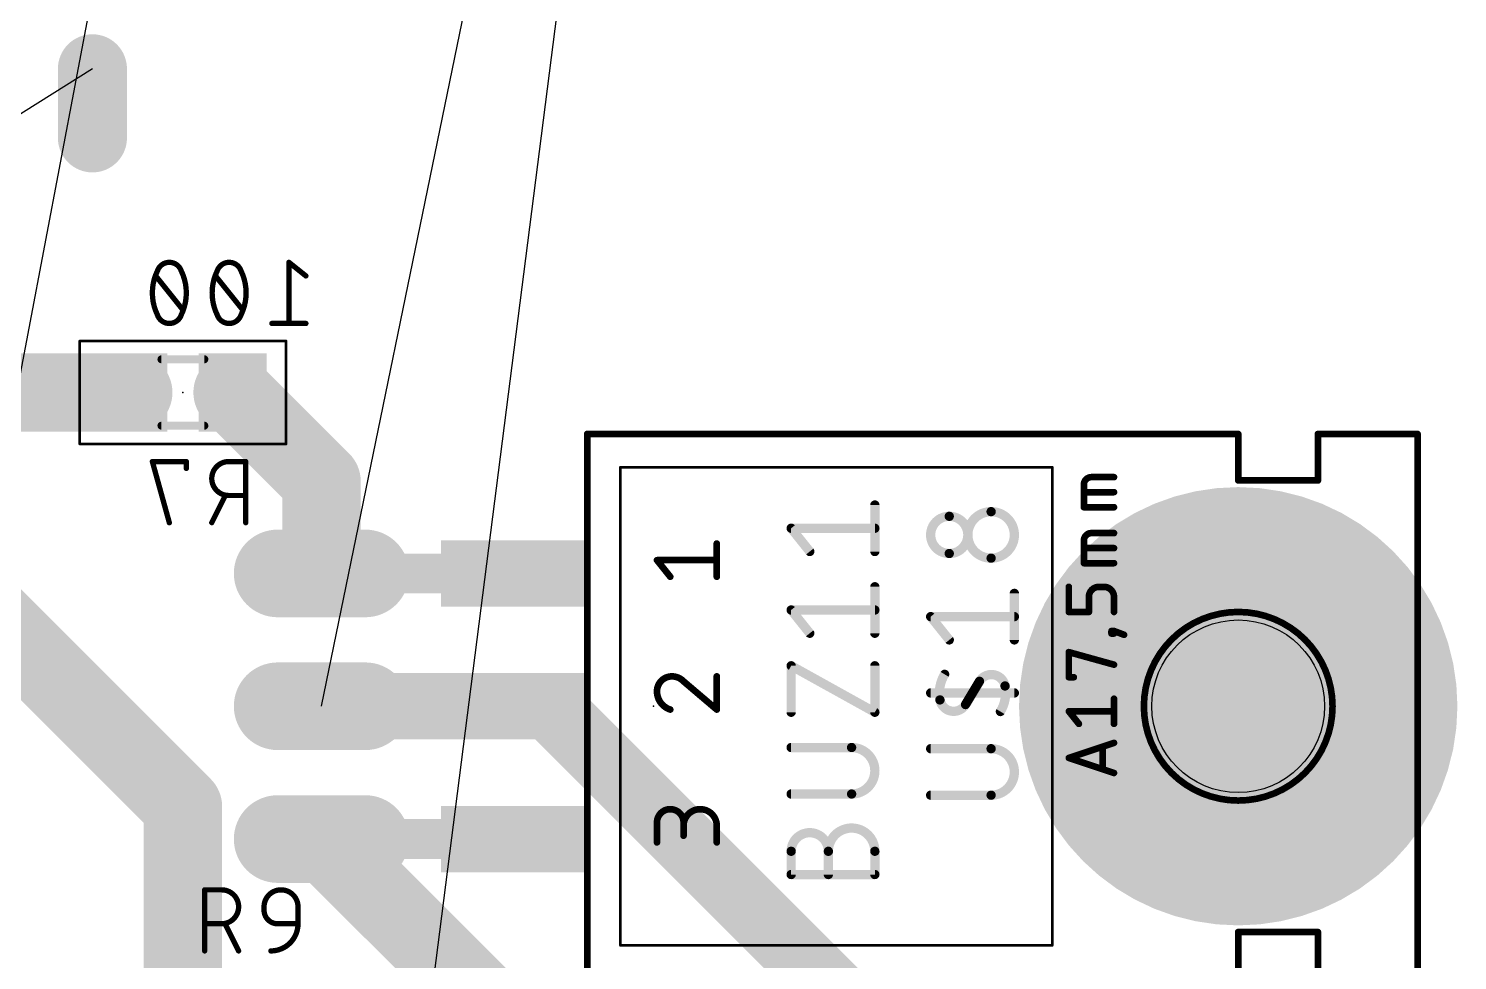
# Model space of a CAD drawing. Extents: x -93 to 210, y -228 to 208.
# Drawn here: x 55.05 to 82.37, y -124.86 to -107.04 of the extents above; entities that cross this region are included whole.
import ezdxf

# ---------------------------------------------------------------- set-up
doc = ezdxf.new("R2010")
doc.units = 0
for name, color, linetype in [('1', 12, 'CONTINUOUS'), ('16', 132, 'CONTINUOUS'), ('17', 110, 'CONTINUOUS'), ('19', 53, 'CONTINUOUS'), ('20', 31, 'CONTINUOUS'), ('21', 253, 'CONTINUOUS'), ('23', 53, 'CONTINUOUS'), ('24', 53, 'CONTINUOUS'), ('25', 253, 'CONTINUOUS'), ('26', 253, 'CONTINUOUS'), ('27', 253, 'CONTINUOUS'), ('28', 253, 'CONTINUOUS'), ('40', 132, 'CONTINUOUS'), ('42', 132, 'CONTINUOUS'), ('43', 110, 'CONTINUOUS'), ('51', 253, 'CONTINUOUS'), ('52', 253, 'CONTINUOUS')]:
    doc.layers.add(name, color=color, linetype=linetype)

# ---------------------------------------------------------------- blocks, each defined once
blk = doc.blocks.new('OFFSETP100')
at = {"const_width": 1}
blk.add_lwpolyline([(0, 0), (1, 0)], dxfattribs=at)
at = {"const_width": 0.5}
for points in [[(0, 0.25, 1), (0, -0.25)], [(1, -0.25, 1), (1, 0.25)]]:
    blk.add_lwpolyline(points, format="xyb", dxfattribs=at)
blk = doc.blocks.new('RECT')
blk.add_solid([(-0.5, -0.5), (0.5, -0.5), (-0.5, 0.5), (0.5, 0.5)])
blk = doc.blocks.new('LONGP100')
at = {"const_width": 1}
blk.add_lwpolyline([(-0.5, 0), (0.5, 0)], dxfattribs=at)
at = {"const_width": 0.5}
for points in [[(-0.5, 0.25, 1), (-0.5, -0.25)], [(0.5, -0.25, 1), (0.5, 0.25)]]:
    blk.add_lwpolyline(points, format="xyb", dxfattribs=at)

msp = doc.modelspace()

# ---------------------------------------------------------------- linework, layer by layer
at = {"layer": '1'}
for points, const_width in [([(65, -120), (60.65, -120)], 1.27), ([(72, -127), (65, -120)], 1.27), ([(60.65, -122.54), (64, -125.89)], 1.5)]:
    msp.add_lwpolyline(points, dxfattribs=dict(at, const_width=const_width))
for points, const_width in [([(60.65, -119.6825, 1), (60.65, -120.3175)], 0.635), ([(65.2245, -119.7755, 1), (64.7755, -120.2245)], 0.635), ([(65, -120.3175, 1), (65, -119.6825)], 0.635), ([(60.9152, -122.2748, 1), (60.3848, -122.8052)], 0.75)]:
    msp.add_lwpolyline(points, format="xyb", dxfattribs=dict(at, const_width=const_width))
at = {"layer": '16', "const_width": 1.5}
for points in [[(54.08, -114), (57.05, -114)], [(58.95, -114), (60.65, -115.7)], [(60.65, -115.7), (60.65, -117.46)], [(54.08, -118), (58, -121.92)], [(58, -121.92), (58, -131)]]:
    msp.add_lwpolyline(points, dxfattribs=at)
at = {"layer": '16', "const_width": 0.75}
for points in [[(57.05, -114.375, 1), (57.05, -113.625)], [(59.2152, -113.7348, 1), (58.6848, -114.2652)], [(61.025, -115.7, 1), (60.275, -115.7)], [(60.3848, -115.9652, 1), (60.9152, -115.4348)], [(60.275, -117.46, 1), (61.025, -117.46)], [(58.375, -121.92, 1), (57.625, -121.92)], [(57.7348, -122.1852, 1), (58.2652, -121.6548)]]:
    msp.add_lwpolyline(points, format="xyb", dxfattribs=at)
at = {"layer": '19'}
for p, q in [((70.7, -30.25), (48, -149.95)), ((74.9, -30.25), (60.65, -142)), ((60.65, -120), (79.1, -30.25)), ((56.27, -107.81), (40.05, -118))]:
    msp.add_line(p, q, dxfattribs=at)
at = {"layer": '20'}
msp.add_circle((78.176, -120), 1.651, dxfattribs=at)
at = {"layer": '21'}
for points, const_width in [([(65.73, -114.793), (65.73, -125.207)], 0.127), ([(65.73, -114.793), (78.176, -114.793)], 0.127), ([(78.176, -114.793), (78.176, -115.682)], 0.127), ([(79.7, -115.682), (79.7, -114.793)], 0.127), ([(79.7, -114.793), (81.605, -114.793)], 0.127), ([(81.605, -125.207), (81.605, -114.793)], 0.127), ([(66.365, -115.428), (66.365, -124.572)], 0.0508), ([(66.365, -115.428), (74.62, -115.428)], 0.0508), ([(74.62, -124.572), (74.62, -115.428)], 0.0508), ([(75.2254, -116.1942), (75.2254, -115.7624)], 0.127), ([(75.3693, -115.6185), (75.8011, -115.6185)], 0.127), ([(78.176, -115.682), (79.7, -115.682)], 0.127), ([(75.8011, -115.9064), (75.2254, -115.9064)], 0.127), ([(75.8011, -116.1942), (75.2254, -116.1942)], 0.127), ([(75.3693, -116.6883), (75.8011, -116.6883)], 0.127), ([(75.2254, -117.2641), (75.2254, -116.8323)], 0.127), ([(75.8011, -116.9762), (75.2254, -116.9762)], 0.127), ([(75.8011, -117.2641), (75.2254, -117.2641)], 0.127), ([(74.9375, -118.1968), (74.9375, -117.717)], 0.127), ([(75.6092, -117.717), (75.5132, -117.717)], 0.127), ([(75.3213, -117.9089), (75.3213, -118.1968)], 0.127), ([(75.8011, -118.1968), (75.8011, -117.9089)], 0.127), ([(75.3213, -118.1968), (74.9375, -118.1968)], 0.127), ([(75.7531, -118.6093), (75.7531, -118.5614)], 0.127), ([(75.7531, -118.5614), (75.8011, -118.5614)], 0.127), ([(75.8011, -118.6093), (75.7531, -118.6093)], 0.127), ([(75.8011, -118.5614), (75.8011, -118.6093)], 0.127), ([(75.8011, -118.5614), (75.993, -118.6333)], 0.127), ([(74.9375, -119.4449), (74.9375, -118.9652)], 0.127), ([(74.9375, -118.9652), (75.8011, -119.205)], 0.127), ([(75.0335, -119.4449), (74.9375, -119.4449)], 0.127), ([(75.8011, -120.3365), (75.8011, -119.8567)], 0.127), ([(75.1294, -120.3365), (74.9375, -120.0966)], 0.127), ([(74.9375, -120.0966), (75.8011, -120.0966)], 0.127), ([(74.9375, -120.9881), (75.8011, -120.7003)], 0.127), ([(75.5852, -120.7722), (75.5852, -121.204)], 0.127), ([(75.8011, -121.276), (74.9375, -120.9881)], 0.127), ([(78.176, -125.207), (78.176, -124.318)], 0.127), ([(78.176, -124.318), (79.7, -124.318)], 0.127), ([(79.7, -124.318), (79.7, -125.207)], 0.127), ([(74.62, -124.572), (66.365, -124.572)], 0.0508)]:
    msp.add_lwpolyline(points, dxfattribs=dict(at, const_width=const_width))
for points, const_width in [([(65.73, -114.7613, 1), (65.73, -114.8248)], 0.0635), ([(65.7618, -114.793, 1), (65.6983, -114.793)], 0.0635), ([(78.2078, -114.793, 1), (78.1442, -114.793)], 0.0635), ([(78.176, -114.8248, 1), (78.176, -114.7613)], 0.0635), ([(79.7318, -114.793, 1), (79.6683, -114.793)], 0.0635), ([(79.7, -114.7613, 1), (79.7, -114.8248)], 0.0635), ([(81.6368, -114.793, 1), (81.5733, -114.793)], 0.0635), ([(81.605, -114.8248, 1), (81.605, -114.7613)], 0.0635), ([(66.3777, -115.428, 1), (66.3523, -115.428)], 0.0254), ([(66.365, -115.4153, 1), (66.365, -115.4407)], 0.0254), ([(74.6327, -115.428, 1), (74.6073, -115.428)], 0.0254), ([(74.62, -115.4407, 1), (74.62, -115.4153)], 0.0254), ([(75.3693, -115.6185, 0.4142), (75.2254, -115.7624)], 0.127), ([(75.2571, -115.7624, 1), (75.1936, -115.7624)], 0.0635), ([(75.1936, -115.7624, 1), (75.2571, -115.7624)], 0.0635), ([(75.3693, -115.5868, 1), (75.3693, -115.6503)], 0.0635), ([(75.3693, -115.6503, 1), (75.3693, -115.5868)], 0.0635), ([(75.8011, -115.6503, 1), (75.8011, -115.5868)], 0.0635), ([(78.176, -115.6502, 1), (78.176, -115.7138)], 0.0635), ([(78.1442, -115.682, 1), (78.2078, -115.682)], 0.0635), ([(79.6683, -115.682, 1), (79.7318, -115.682)], 0.0635), ([(79.7, -115.7138, 1), (79.7, -115.6502)], 0.0635), ([(75.2254, -115.8746, 1), (75.2254, -115.9381)], 0.0635), ([(75.8011, -115.9381, 1), (75.8011, -115.8746)], 0.0635), ([(75.2254, -116.1625, 1), (75.2254, -116.226)], 0.0635), ([(75.1936, -116.1942, 1), (75.2571, -116.1942)], 0.0635), ([(75.8011, -116.226, 1), (75.8011, -116.1625)], 0.0635), ([(75.3693, -116.6883, 0.4142), (75.2254, -116.8323)], 0.127), ([(75.3693, -116.6566, 1), (75.3693, -116.7201)], 0.0635), ([(75.3693, -116.7201, 1), (75.3693, -116.6566)], 0.0635), ([(75.8011, -116.7201, 1), (75.8011, -116.6566)], 0.0635), ([(75.2571, -116.8323, 1), (75.1936, -116.8323)], 0.0635), ([(75.1936, -116.8323, 1), (75.2571, -116.8323)], 0.0635), ([(75.2254, -116.9445, 1), (75.2254, -117.008)], 0.0635), ([(75.8011, -117.008, 1), (75.8011, -116.9445)], 0.0635), ([(75.2254, -117.2323, 1), (75.2254, -117.2958)], 0.0635), ([(75.1936, -117.2641, 1), (75.2571, -117.2641)], 0.0635), ([(75.8011, -117.2958, 1), (75.8011, -117.2323)], 0.0635), ([(74.9693, -117.717, 1), (74.9057, -117.717)], 0.0635), ([(75.5132, -117.717, 0.4142), (75.3213, -117.9089)], 0.127), ([(75.5132, -117.6853, 1), (75.5132, -117.7488)], 0.0635), ([(75.5132, -117.7488, 1), (75.5132, -117.6853)], 0.0635), ([(75.8011, -117.9089, 0.4142), (75.6092, -117.717)], 0.127), ([(75.6092, -117.6853, 1), (75.6092, -117.7488)], 0.0635), ([(75.6092, -117.7488, 1), (75.6092, -117.6853)], 0.0635), ([(75.3531, -117.9089, 1), (75.2896, -117.9089)], 0.0635), ([(75.2896, -117.9089, 1), (75.3531, -117.9089)], 0.0635), ([(75.8329, -117.9089, 1), (75.7694, -117.9089)], 0.0635), ([(75.7694, -117.9089, 1), (75.8329, -117.9089)], 0.0635), ([(74.9057, -118.1968, 1), (74.9693, -118.1968)], 0.0635), ([(74.9375, -118.165, 1), (74.9375, -118.2285)], 0.0635), ([(75.2896, -118.1968, 1), (75.3531, -118.1968)], 0.0635), ([(75.3213, -118.2285, 1), (75.3213, -118.165)], 0.0635), ([(75.7694, -118.1968, 1), (75.8329, -118.1968)], 0.0635), ([(78.176, -121.8034, 1), (78.176, -118.1966, 1), (78.176, -121.8034)], 0.127), ([(75.7531, -118.5296, 1), (75.7531, -118.5931)], 0.0635), ([(75.7531, -118.5776, 1), (75.7531, -118.6411)], 0.0635), ([(75.7849, -118.5614, 1), (75.7214, -118.5614)], 0.0635), ([(75.8122, -118.5316, 1), (75.79, -118.5911)], 0.0635), ([(75.8329, -118.5614, 1), (75.7694, -118.5614)], 0.0635), ([(75.8011, -118.5931, 1), (75.8011, -118.5296)], 0.0635), ([(75.8011, -118.6411, 1), (75.8011, -118.5776)], 0.0635), ([(75.7214, -118.6093, 1), (75.7849, -118.6093)], 0.0635), ([(75.7694, -118.6093, 1), (75.8329, -118.6093)], 0.0635), ([(75.9819, -118.6631, 1), (76.0042, -118.6036)], 0.0635), ([(74.9693, -118.9652, 1), (74.9057, -118.9652)], 0.0635), ([(74.946, -118.9346, 1), (74.929, -118.9958)], 0.0635), ([(75.7926, -119.2356, 1), (75.8096, -119.1745)], 0.0635), ([(74.9057, -119.4449, 1), (74.9693, -119.4449)], 0.0635), ([(74.9375, -119.4132, 1), (74.9375, -119.4767)], 0.0635), ([(75.0335, -119.4767, 1), (75.0335, -119.4132)], 0.0635), ([(75.8329, -119.8567, 1), (75.7694, -119.8567)], 0.0635), ([(74.9623, -120.0768, 1), (74.9127, -120.1164)], 0.0635), ([(74.9375, -120.0648, 1), (74.9375, -120.1283)], 0.0635), ([(75.8011, -120.1283, 1), (75.8011, -120.0648)], 0.0635), ([(75.1046, -120.3563, 1), (75.1542, -120.3166)], 0.0635), ([(75.7694, -120.3365, 1), (75.8329, -120.3365)], 0.0635), ([(75.617, -120.7722, 1), (75.5534, -120.7722)], 0.0635), ([(75.8111, -120.7304, 1), (75.7911, -120.6701)], 0.0635), ([(74.9475, -120.958, 1), (74.9275, -121.0182)], 0.0635), ([(74.9275, -120.958, 1), (74.9475, -121.0182)], 0.0635), ([(75.5534, -121.204, 1), (75.617, -121.204)], 0.0635), ([(75.7911, -121.3061, 1), (75.8111, -121.2459)], 0.0635), ([(78.2078, -124.318, 1), (78.1442, -124.318)], 0.0635), ([(78.176, -124.2863, 1), (78.176, -124.3498)], 0.0635), ([(79.7318, -124.318, 1), (79.6683, -124.318)], 0.0635), ([(79.7, -124.3498, 1), (79.7, -124.2863)], 0.0635), ([(66.365, -124.5593, 1), (66.365, -124.5847)], 0.0254), ([(66.3523, -124.572, 1), (66.3777, -124.572)], 0.0254), ([(74.6073, -124.572, 1), (74.6327, -124.572)], 0.0254), ([(74.62, -124.5847, 1), (74.62, -124.5593)], 0.0254)]:
    msp.add_lwpolyline(points, format="xyb", dxfattribs=dict(at, const_width=const_width))
at = {"layer": '23'}
msp.add_point((67, -120), dxfattribs=at)
at = {"layer": '24'}
msp.add_point((58, -114), dxfattribs=at)
at = {"layer": '25'}
for points, const_width in [([(72.6515, -116.3678, 1), (72.6515, -117.079)], 0.1778), ([(72.6515, -117.079, 1), (72.6515, -116.3678)], 0.1778), ([(72.6515, -116.3234, 1), (72.6515, -116.4123)], 0.0889), ([(72.6515, -116.4123, 1), (72.6515, -116.3234)], 0.0889), ([(73.4516, -116.2789, 1), (73.4516, -117.1679)], 0.1778), ([(73.4516, -117.1679, 1), (73.4516, -116.2789)], 0.1778), ([(73.4516, -116.2345, 1), (73.4516, -116.3234)], 0.0889), ([(73.4516, -116.3234, 1), (73.4516, -116.2345)], 0.0889), ([(72.6515, -117.0346, 1), (72.6515, -117.1235)], 0.0889), ([(72.6515, -117.1235, 1), (72.6515, -117.0346)], 0.0889), ([(73.4516, -117.1235, 1), (73.4516, -117.2124)], 0.0889), ([(73.4516, -117.2124, 1), (73.4516, -117.1235)], 0.0889), ([(73.9406, -117.842, 1), (73.8517, -117.842)], 0.0889), ([(72.2959, -118.2421, 1), (72.2959, -118.331)], 0.0889), ([(72.3306, -118.2588, 1), (72.2612, -118.3143)], 0.0889), ([(73.8961, -118.331, 1), (73.8961, -118.2421)], 0.0889), ([(72.6168, -118.7588, 1), (72.6862, -118.7033)], 0.0889), ([(73.8517, -118.731, 1), (73.9406, -118.731)], 0.0889), ([(72.5626, -119.3898, 0.1823), (72.4737, -119.8788)], 0.1778), ([(72.6007, -119.4127, 1), (72.5245, -119.367)], 0.0889), ([(73.7183, -119.6121, 0.6917), (73.2293, -119.5232)], 0.1778), ([(73.1912, -119.5003, 1), (73.2675, -119.5461)], 0.0889), ([(73.2675, -119.5461, 1), (73.1912, -119.5003)], 0.0889), ([(73.6294, -120.101, 0.1823), (73.7183, -119.6121)], 0.1778), ([(73.762, -119.6041, 1), (73.6746, -119.6201)], 0.0889), ([(73.6746, -119.6201, 1), (73.762, -119.6041)], 0.0889), ([(72.2959, -119.701, 1), (72.2959, -119.7899)], 0.0889), ([(72.4737, -119.8788, 0.6917), (72.9626, -119.9677)], 0.1778), ([(72.5174, -119.8708, 1), (72.43, -119.8868)], 0.0889), ([(72.43, -119.8868, 1), (72.5174, -119.8708)], 0.0889), ([(72.9245, -119.9448, 1), (73.0008, -119.9906)], 0.0889), ([(73.0008, -119.9906, 1), (72.9245, -119.9448)], 0.0889), ([(73.0579, -119.7226, 1), (73.1341, -119.7683)], 0.0889), ([(73.1341, -119.7683, 1), (73.0579, -119.7226)], 0.0889), ([(73.8961, -119.7899, 1), (73.8961, -119.701)], 0.0889), ([(73.5913, -120.0782, 1), (73.6675, -120.1239)], 0.0889), ([(72.2959, -120.7675, 1), (72.2959, -120.8564)], 0.0889), ([(73.4516, -121.701, 1), (73.4516, -120.812)], 0.1778), ([(73.4516, -120.7675, 1), (73.4516, -120.8564)], 0.0889), ([(73.4516, -120.8564, 1), (73.4516, -120.7675)], 0.0889), ([(72.2959, -121.6565, 1), (72.2959, -121.7454)], 0.0889), ([(73.4516, -121.6565, 1), (73.4516, -121.7454)], 0.0889), ([(73.4516, -121.7454, 1), (73.4516, -121.6565)], 0.0889), ([(58.4412, -123.5108, 1), (58.3904, -123.5108)], 0.0508), ([(58.4158, -123.4854, 1), (58.4158, -123.5362)], 0.0508), ([(58.7404, -124.1599, 1), (58.7404, -123.5108)], 0.1016), ([(58.7404, -123.4854, 1), (58.7404, -123.5362)], 0.0508), ([(58.7404, -123.5362, 1), (58.7404, -123.4854)], 0.0508), ([(60.2005, -123.8354, 1), (59.5514, -123.8354)], 0.1016), ([(59.5768, -123.8354, 1), (59.526, -123.8354)], 0.0508), ([(59.526, -123.8354, 1), (59.5768, -123.8354)], 0.0508), ([(59.5514, -123.9003, 0.4142), (59.8111, -124.1599)], 0.1016), ([(59.5768, -123.9003, 1), (59.526, -123.9003)], 0.0508), ([(59.526, -123.9003, 1), (59.5768, -123.9003)], 0.0508), ([(60.2259, -123.8354, 1), (60.1751, -123.8354)], 0.0508), ([(60.1751, -123.8354, 1), (60.2259, -123.8354)], 0.0508), ([(58.4158, -124.1345, 1), (58.4158, -124.1853)], 0.0508), ([(58.7404, -124.1345, 1), (58.7404, -124.1853)], 0.0508), ([(58.7404, -124.1853, 1), (58.7404, -124.1345)], 0.0508), ([(58.828, -124.1486, 1), (58.7825, -124.1713)], 0.0508), ([(59.6813, -124.6792, 0.4142), (60.2005, -124.1599)], 0.1016), ([(59.8111, -124.1345, 1), (59.8111, -124.1853)], 0.0508), ([(59.8111, -124.1853, 1), (59.8111, -124.1345)], 0.0508), ([(60.2259, -124.1599, 1), (60.1751, -124.1599)], 0.0508), ([(60.1751, -124.1599, 1), (60.2259, -124.1599)], 0.0508), ([(60.2005, -124.1853, 1), (60.2005, -124.1345)], 0.0508), ([(58.3904, -124.6792, 1), (58.4412, -124.6792)], 0.0508), ([(59.0422, -124.6906, 1), (59.0876, -124.6678)], 0.0508), ([(59.6813, -124.6538, 1), (59.6813, -124.7046)], 0.0508)]:
    msp.add_lwpolyline(points, format="xyb", dxfattribs=dict(at, const_width=const_width))
for points, const_width in [([(73.8961, -118.731), (73.8961, -117.842)], 0.1778), ([(72.6515, -118.731), (72.2959, -118.2865)], 0.1778), ([(72.2959, -118.2865), (73.8961, -118.2865)], 0.1778), ([(73.096, -119.7454), (73.2293, -119.5232)], 0.1778), ([(73.8961, -119.7454), (72.2959, -119.7454)], 0.1778), ([(73.096, -119.7454), (72.9626, -119.9677)], 0.1778), ([(73.4516, -120.812), (72.2959, -120.812)], 0.1778), ([(72.2959, -121.701), (73.4516, -121.701)], 0.1778), ([(58.4158, -124.6792), (58.4158, -123.5108)], 0.1016), ([(58.4158, -123.5108), (58.7404, -123.5108)], 0.1016), ([(59.5514, -123.9003), (59.5514, -123.8354)], 0.1016), ([(60.2005, -123.8354), (60.2005, -124.1599)], 0.1016), ([(58.7404, -124.1599), (58.4158, -124.1599)], 0.1016), ([(59.0649, -124.6792), (58.8053, -124.1599)], 0.1016), ([(60.2005, -124.1599), (59.8111, -124.1599)], 0.1016)]:
    msp.add_lwpolyline(points, dxfattribs=dict(at, const_width=const_width))
at = {"layer": '26', "const_width": 0.1016}
for points in [[(58.0649, -115.3208), (57.4158, -115.3208)], [(57.4158, -115.3208), (57.7404, -116.4892)], [(58.0649, -115.4506), (58.0649, -115.3208)], [(59.2005, -115.3208), (58.876, -115.3208)], [(59.2005, -116.4892), (59.2005, -115.3208)], [(58.5514, -116.4892), (58.8111, -115.9699)], [(58.876, -115.9699), (59.2005, -115.9699)]]:
    msp.add_lwpolyline(points, dxfattribs=at)
at = {"layer": '26'}
for points, const_width in [([(57.4158, -115.2954, 1), (57.4158, -115.3462)], 0.0508), ([(57.4403, -115.314, 1), (57.3913, -115.3276)], 0.0508), ([(58.0903, -115.3208, 1), (58.0395, -115.3208)], 0.0508), ([(58.0649, -115.3462, 1), (58.0649, -115.2954)], 0.0508), ([(58.876, -115.3208, 1), (58.876, -115.9699)], 0.1016), ([(58.876, -115.2954, 1), (58.876, -115.3462)], 0.0508), ([(58.876, -115.3462, 1), (58.876, -115.2954)], 0.0508), ([(59.2259, -115.3208, 1), (59.1751, -115.3208)], 0.0508), ([(59.2005, -115.3462, 1), (59.2005, -115.2954)], 0.0508), ([(58.0395, -115.4506, 1), (58.0903, -115.4506)], 0.0508), ([(58.8338, -115.9813, 1), (58.7884, -115.9586)], 0.0508), ([(58.876, -115.9445, 1), (58.876, -115.9953)], 0.0508), ([(58.876, -115.9953, 1), (58.876, -115.9445)], 0.0508), ([(59.2005, -115.9953, 1), (59.2005, -115.9445)], 0.0508), ([(57.7159, -116.496, 1), (57.7648, -116.4824)], 0.0508), ([(58.5287, -116.4778, 1), (58.5742, -116.5006)], 0.0508), ([(59.1751, -116.4892, 1), (59.2259, -116.4892)], 0.0508)]:
    msp.add_lwpolyline(points, format="xyb", dxfattribs=dict(at, const_width=const_width))
at = {"layer": '27', "const_width": 0.1778}
for points in [[(71.2291, -117.0409), (71.2291, -116.1519)], [(69.9845, -117.0409), (69.6289, -116.5964)], [(69.6289, -116.5964), (71.2291, -116.5964)], [(71.2291, -118.604), (71.2291, -117.715)], [(69.9845, -118.604), (69.6289, -118.1595)], [(69.6289, -118.1595), (71.2291, -118.1595)], [(69.6289, -120.115), (69.6289, -119.226)], [(69.6289, -119.226), (71.2291, -120.115)], [(71.2291, -120.115), (71.2291, -119.226)], [(70.7846, -120.7892), (69.6289, -120.7892)], [(69.6289, -121.6782), (70.7846, -121.6782)], [(69.6289, -123.2181), (69.6289, -122.7736)], [(70.3401, -123.2181), (70.3401, -122.7736)], [(71.2291, -122.7736), (71.2291, -123.2181)], [(71.2291, -123.2181), (69.6289, -123.2181)]]:
    msp.add_lwpolyline(points, dxfattribs=at)
at = {"layer": '27'}
for points, const_width in [([(71.2736, -116.1519, 1), (71.1847, -116.1519)], 0.0889), ([(69.6636, -116.5686, 1), (69.5942, -116.6242)], 0.0889), ([(69.6289, -116.552, 1), (69.6289, -116.6409)], 0.0889), ([(71.2291, -116.6409, 1), (71.2291, -116.552)], 0.0889), ([(69.9498, -117.0687, 1), (70.0192, -117.0131)], 0.0889), ([(71.1847, -117.0409, 1), (71.2736, -117.0409)], 0.0889), ([(71.2736, -117.715, 1), (71.1847, -117.715)], 0.0889), ([(69.6636, -118.1318, 1), (69.5942, -118.1873)], 0.0889), ([(69.6289, -118.1151, 1), (69.6289, -118.204)], 0.0889), ([(71.2291, -118.204, 1), (71.2291, -118.1151)], 0.0889), ([(69.9498, -118.6318, 1), (70.0192, -118.5763)], 0.0889), ([(71.1847, -118.604, 1), (71.2736, -118.604)], 0.0889), ([(69.6505, -119.1872, 1), (69.6073, -119.2649)], 0.0889), ([(69.6733, -119.226, 1), (69.5845, -119.226)], 0.0889), ([(71.2736, -119.226, 1), (71.1847, -119.226)], 0.0889), ([(69.5845, -120.115, 1), (69.6733, -120.115)], 0.0889), ([(71.1847, -120.115, 1), (71.2736, -120.115)], 0.0889), ([(71.2075, -120.1539, 1), (71.2507, -120.0762)], 0.0889), ([(69.6289, -120.7447, 1), (69.6289, -120.8336)], 0.0889), ([(70.7846, -120.7447, 1), (70.7846, -120.8336)], 0.0889), ([(70.7846, -121.6782, 1), (70.7846, -120.7892)], 0.1778), ([(70.7846, -120.8336, 1), (70.7846, -120.7447)], 0.0889), ([(69.6289, -121.6337, 1), (69.6289, -121.7226)], 0.0889), ([(70.7846, -121.6337, 1), (70.7846, -121.7226)], 0.0889), ([(70.7846, -121.7226, 1), (70.7846, -121.6337)], 0.0889), ([(70.3401, -122.7736, 1), (69.6289, -122.7736)], 0.1778), ([(71.2291, -122.7736, 1), (70.3401, -122.7736)], 0.1778), ([(69.6733, -122.7736, 1), (69.5845, -122.7736)], 0.0889), ([(69.5845, -122.7736, 1), (69.6733, -122.7736)], 0.0889), ([(70.3846, -122.7736, 1), (70.2957, -122.7736)], 0.0889), ([(70.2957, -122.7736, 1), (70.3846, -122.7736)], 0.0889), ([(70.2957, -122.7736, 1), (70.3846, -122.7736)], 0.0889), ([(71.2736, -122.7736, 1), (71.1847, -122.7736)], 0.0889), ([(71.1847, -122.7736, 1), (71.2736, -122.7736)], 0.0889), ([(69.6289, -123.1736, 1), (69.6289, -123.2625)], 0.0889), ([(69.5845, -123.2181, 1), (69.6733, -123.2181)], 0.0889), ([(70.2957, -123.2181, 1), (70.3846, -123.2181)], 0.0889), ([(71.1847, -123.2181, 1), (71.2736, -123.2181)], 0.0889), ([(71.2291, -123.2625, 1), (71.2291, -123.1736)], 0.0889)]:
    msp.add_lwpolyline(points, format="xyb", dxfattribs=dict(at, const_width=const_width))
at = {"layer": '28'}
for points, const_width in [([(57.5132, -111.6731, 0.1139), (57.4158, -112.095)], 0.1016), ([(57.5005, -111.7546, 1), (57.4609, -111.7863)], 0.0508), ([(57.4891, -111.6648, 1), (57.5372, -111.6813)], 0.0508), ([(57.7404, -111.5108, 0.3205), (57.5132, -111.6731)], 0.1016), ([(57.536, -111.6842, 1), (57.4903, -111.6619)], 0.0508), ([(57.9675, -111.6731, 0.3205), (57.7404, -111.5108)], 0.1016), ([(57.7404, -111.4854, 1), (57.7404, -111.5362)], 0.0508), ([(57.7404, -111.5362, 1), (57.7404, -111.4854)], 0.0508), ([(57.9904, -111.6619, 1), (57.9447, -111.6842)], 0.0508), ([(58.0649, -112.095, 0.1139), (57.9675, -111.6731)], 0.1016), ([(57.9435, -111.6813, 1), (57.9916, -111.6648)], 0.0508), ([(58.6562, -111.6731, 0.1139), (58.5588, -112.095)], 0.1016), ([(58.6435, -111.7546, 1), (58.6039, -111.7863)], 0.0508), ([(58.6321, -111.6648, 1), (58.6802, -111.6813)], 0.0508), ([(58.8834, -111.5108, 0.3205), (58.6562, -111.6731)], 0.1016), ([(58.679, -111.6842, 1), (58.6333, -111.6619)], 0.0508), ([(59.1105, -111.6731, 0.3205), (58.8834, -111.5108)], 0.1016), ([(58.8834, -111.4854, 1), (58.8834, -111.5362)], 0.0508), ([(58.8834, -111.5362, 1), (58.8834, -111.4854)], 0.0508), ([(59.1334, -111.6619, 1), (59.0877, -111.6842)], 0.0508), ([(59.2079, -112.095, 0.1139), (59.1105, -111.6731)], 0.1016), ([(59.0865, -111.6813, 1), (59.1346, -111.6648)], 0.0508), ([(60.0422, -111.491, 1), (60.0105, -111.5306)], 0.0508), ([(60.0517, -111.5108, 1), (60.001, -111.5108)], 0.0508), ([(60.335, -111.7903, 1), (60.3668, -111.7506)], 0.0508), ([(57.4158, -112.095, 0.1139), (57.5132, -112.5169)], 0.1016), ([(57.4412, -112.095, 1), (57.3904, -112.095)], 0.0508), ([(57.3904, -112.095, 1), (57.4412, -112.095)], 0.0508), ([(57.9675, -112.5169, 0.1139), (58.0649, -112.095)], 0.1016), ([(58.0903, -112.095, 1), (58.0395, -112.095)], 0.0508), ([(58.0395, -112.095, 1), (58.0903, -112.095)], 0.0508), ([(58.5588, -112.095, 0.1139), (58.6562, -112.5169)], 0.1016), ([(58.5842, -112.095, 1), (58.5334, -112.095)], 0.0508), ([(58.5334, -112.095, 1), (58.5842, -112.095)], 0.0508), ([(59.1105, -112.5169, 0.1139), (59.2079, -112.095)], 0.1016), ([(59.2333, -112.095, 1), (59.1825, -112.095)], 0.0508), ([(59.1825, -112.095, 1), (59.2333, -112.095)], 0.0508), ([(57.5372, -112.5087, 1), (57.4891, -112.5252)], 0.0508), ([(57.5132, -112.5169, 0.3205), (57.7404, -112.6792)], 0.1016), ([(57.4903, -112.5281, 1), (57.536, -112.5058)], 0.0508), ([(57.7404, -112.6792, 0.3205), (57.9675, -112.5169)], 0.1016), ([(57.9447, -112.5058, 1), (57.9904, -112.5281)], 0.0508), ([(57.9916, -112.5252, 1), (57.9435, -112.5087)], 0.0508), ([(57.9802, -112.4354, 1), (58.0198, -112.4037)], 0.0508), ([(58.6802, -112.5087, 1), (58.6321, -112.5252)], 0.0508), ([(58.6562, -112.5169, 0.3205), (58.8834, -112.6792)], 0.1016), ([(58.6333, -112.5281, 1), (58.679, -112.5058)], 0.0508), ([(58.8834, -112.6792, 0.3205), (59.1105, -112.5169)], 0.1016), ([(59.0877, -112.5058, 1), (59.1334, -112.5281)], 0.0508), ([(59.1346, -112.5252, 1), (59.0865, -112.5087)], 0.0508), ([(59.1232, -112.4354, 1), (59.1628, -112.4037)], 0.0508), ([(57.7404, -112.6538, 1), (57.7404, -112.7046)], 0.0508), ([(57.7404, -112.7046, 1), (57.7404, -112.6538)], 0.0508), ([(58.8834, -112.6538, 1), (58.8834, -112.7046)], 0.0508), ([(58.8834, -112.7046, 1), (58.8834, -112.6538)], 0.0508), ([(59.7018, -112.6538, 1), (59.7018, -112.7046)], 0.0508), ([(60.001, -112.6792, 1), (60.0517, -112.6792)], 0.0508), ([(60.3509, -112.7046, 1), (60.3509, -112.6538)], 0.0508)]:
    msp.add_lwpolyline(points, format="xyb", dxfattribs=dict(at, const_width=const_width))
at = {"layer": '28', "const_width": 0.1016}
for points in [[(58, -112.4196), (57.4807, -111.7704)], [(59.143, -112.4196), (58.6237, -111.7704)], [(60.3509, -111.7704), (60.0264, -111.5108)], [(60.0264, -111.5108), (60.0264, -112.6792)], [(60.3509, -112.6792), (59.7018, -112.6792)]]:
    msp.add_lwpolyline(points, dxfattribs=at)
at = {"layer": '40', "const_width": 0.0508}
for points in [[(59.973, -113.017), (56.027, -113.017)], [(56.027, -113.017), (56.027, -114.983)], [(59.973, -114.983), (59.973, -113.017)], [(56.027, -114.983), (59.973, -114.983)]]:
    msp.add_lwpolyline(points, dxfattribs=at)
at = {"layer": '40', "const_width": 0.0254}
for points in [[(56.027, -113.0043, 1), (56.027, -113.0297)], [(56.0397, -113.017, 1), (56.0143, -113.017)], [(59.9857, -113.017, 1), (59.9603, -113.017)], [(59.973, -113.0297, 1), (59.973, -113.0043)], [(56.027, -114.9703, 1), (56.027, -114.9957)], [(56.0143, -114.983, 1), (56.0397, -114.983)], [(59.9603, -114.983, 1), (59.9857, -114.983)], [(59.973, -114.9957, 1), (59.973, -114.9703)]]:
    msp.add_lwpolyline(points, format="xyb", dxfattribs=at)
at = {"layer": '42', "const_width": 4.191}
msp.add_lwpolyline([(78.176, -122.0955, 1), (78.176, -117.9045, 1), (78.176, -122.0955)], format="xyb", dxfattribs=at)
at = {"layer": '43', "const_width": 4.191}
msp.add_lwpolyline([(78.176, -122.0955, 1), (78.176, -117.9045, 1), (78.176, -122.0955)], format="xyb", dxfattribs=at)
at = {"layer": '51', "const_width": 0.127}
for points in [[(68.2065, -117.5235), (68.2065, -116.8885)], [(67.3175, -117.5235), (67.0635, -117.206)], [(67.0635, -117.206), (68.2065, -117.206)], [(68.2065, -120.0635), (68.2065, -119.4285)], [(67.5715, -119.5238), (68.2065, -120.0635)], [(67.0635, -122.6035), (67.0635, -122.2225)], [(67.5715, -122.2225), (67.5715, -122.4765)], [(68.2065, -122.6035), (68.2065, -122.286)]]:
    msp.add_lwpolyline(points, dxfattribs=at)
at = {"layer": '51'}
for points, const_width in [([(68.2383, -116.8885, 1), (68.1748, -116.8885)], 0.0635), ([(67.0883, -117.1862, 1), (67.0387, -117.2258)], 0.0635), ([(67.0635, -117.1743, 1), (67.0635, -117.2378)], 0.0635), ([(68.2065, -117.2378, 1), (68.2065, -117.1743)], 0.0635), ([(67.2927, -117.5433, 1), (67.3423, -117.5037)], 0.0635), ([(68.1748, -117.5235, 1), (68.2383, -117.5235)], 0.0635), ([(67.3492, -119.4285, 0.4142), (67.0635, -119.7143)], 0.127), ([(67.5715, -119.5238, 0.2053), (67.3492, -119.4285)], 0.127), ([(67.3492, -119.3968, 1), (67.3493, -119.4602)], 0.0635), ([(67.3492, -119.4603, 1), (67.3492, -119.3967)], 0.0635), ([(68.2383, -119.4285, 1), (68.1748, -119.4285)], 0.0635), ([(67.0953, -119.7143, 1), (67.0318, -119.7142)], 0.0635), ([(67.0635, -119.7143, 0.3252), (67.3175, -120.0635)], 0.127), ([(67.5921, -119.4996, 1), (67.5509, -119.5479)], 0.0635), ([(67.5485, -119.5456, 1), (67.5945, -119.5019)], 0.0635), ([(67.0318, -119.7143, 1), (67.0953, -119.7143)], 0.0635), ([(67.3077, -120.0937, 1), (67.3273, -120.0333)], 0.0635), ([(68.1748, -120.0635, 1), (68.2383, -120.0635)], 0.0635), ([(68.1859, -120.0877, 1), (68.2271, -120.0393)], 0.0635), ([(67.5715, -122.2225, 1), (67.0635, -122.2225)], 0.127), ([(68.2065, -122.286, 1), (67.5715, -122.286)], 0.127), ([(67.0953, -122.2225, 1), (67.0318, -122.2225)], 0.0635), ([(67.0318, -122.2225, 1), (67.0953, -122.2225)], 0.0635), ([(67.6033, -122.2225, 1), (67.5397, -122.2225)], 0.0635), ([(67.5397, -122.2225, 1), (67.6033, -122.2225)], 0.0635), ([(67.5397, -122.286, 1), (67.6033, -122.286)], 0.0635), ([(68.2383, -122.286, 1), (68.1748, -122.286)], 0.0635), ([(68.1748, -122.286, 1), (68.2383, -122.286)], 0.0635), ([(67.0318, -122.6035, 1), (67.0953, -122.6035)], 0.0635), ([(67.5397, -122.4765, 1), (67.6033, -122.4765)], 0.0635), ([(68.1748, -122.6035, 1), (68.2383, -122.6035)], 0.0635)]:
    msp.add_lwpolyline(points, format="xyb", dxfattribs=dict(at, const_width=const_width))
at = {"layer": '52', "const_width": 0.1524}
for points in [[(57.59, -113.365), (58.41, -113.365)], [(57.59, -114.635), (58.41, -114.635)]]:
    msp.add_lwpolyline(points, dxfattribs=at)
at = {"layer": '52', "const_width": 0.0762}
for points in [[(57.59, -113.3269, 1), (57.59, -113.4031)], [(58.41, -113.4031, 1), (58.41, -113.3269)], [(57.59, -114.5969, 1), (57.59, -114.6731)], [(58.41, -114.6731, 1), (58.41, -114.5969)]]:
    msp.add_lwpolyline(points, format="xyb", dxfattribs=at)

# ---------------------------------------------------------------- block references
at = {"layer": '16', "xscale": 1.3, "yscale": 1.5}
for p in [(57.05, -114), (58.95, -114)]:
    msp.add_blockref('RECT', p, dxfattribs=at)
at = {"layer": '17', "xscale": 1.3208, "yscale": 1.3208, "rotation": 270}
msp.add_blockref('OFFSETP100', (56.27, -107.81), dxfattribs=at)
msp.add_blockref('OFFSETP100', (56.27, -107.81), dxfattribs=at)
at = {"layer": '17', "xscale": 1.6764, "yscale": 1.6764}
for p in [(60.65, -117.46), (60.65, -117.46), (60.65, -120), (60.65, -120), (60.65, -122.54), (60.65, -122.54)]:
    msp.add_blockref('LONGP100', p, dxfattribs=at)
at = {"layer": '21', "rotation": 270}
for p, xscale, yscale in [((64.333, -117.46), 1.27, 2.794), ((62.6185, -117.46), 0.762, 0.635), ((64.333, -120), 1.27, 2.794), ((62.6185, -120), 0.762, 0.635), ((64.333, -122.54), 1.27, 2.794), ((62.6185, -122.54), 0.762, 0.635)]:
    msp.add_blockref('RECT', p, dxfattribs=dict(at, xscale=xscale, yscale=yscale))
at = {"layer": '51', "xscale": 0.762, "yscale": 1.905, "rotation": 270}
for p in [(61.3485, -117.46), (61.3485, -120), (61.3485, -122.54)]:
    msp.add_blockref('RECT', p, dxfattribs=at)
at = {"layer": '52', "xscale": 0.65, "yscale": 1.4}
for p in [(57.2582, -114.0015), (58.7314, -114.0015)]:
    msp.add_blockref('RECT', p, dxfattribs=at)

doc.saveas('drawing.dxf')
